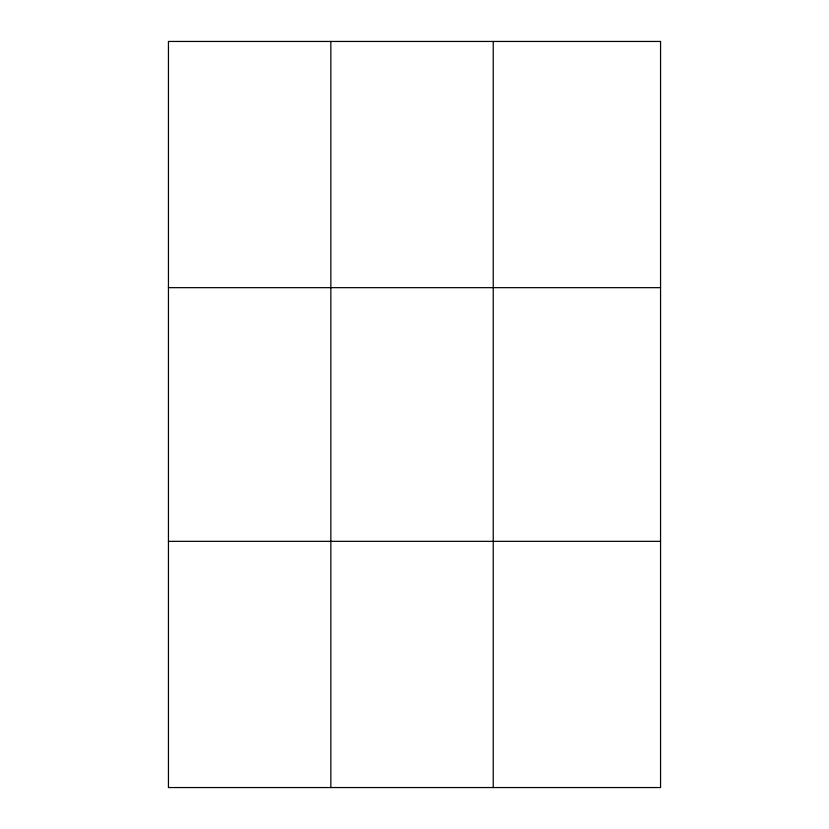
<?xml version="1.0" encoding="UTF-8"?>
<svg xmlns="http://www.w3.org/2000/svg" width="829" height="829" viewBox="0 0 829 829"><rect width="100%" height="100%" fill="white"/><g stroke="black" fill="none" stroke-linecap="round" stroke-linejoin="round"><path stroke-width="1.24" d="M330.844 41.45L330.844 787.55M493.234 41.45L493.234 787.55M168.442 287.663L660.558 287.663M168.442 541.337L660.558 541.337M660.558 41.45L660.558 787.55L168.442 787.55L168.442 41.45L660.558 41.45"/></g></svg>
